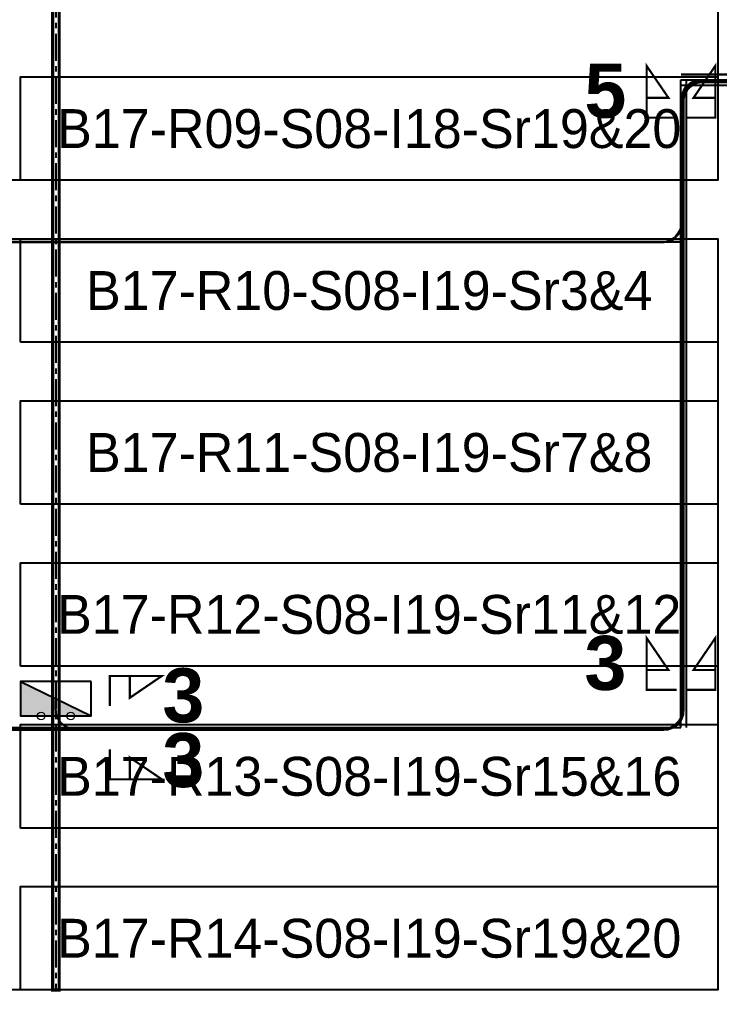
# Model space of a CAD drawing. Header units: metres. Extents: x 530603 to 531186, y 2673784 to 2674007.
# Drawn here: x 530829.48 to 530861.89, y 2673904.21 to 2673949.24 of the extents above; entities that cross this region are included whole.
import ezdxf
from ezdxf.enums import TextEntityAlignment as Align

# ---------------------------------------------------------------- set-up
doc = ezdxf.new("R2010")
doc.units = ezdxf.units.M
doc.linetypes.add('CENTER', pattern=[2, 1.25, -0.25, 0.25, -0.25])
for name, color, linetype in [('DC Trench BL-17', 40, 'Continuous'), ('E-Inverter Grouping', 2, 'Continuous'), ('Inverter Block-17', 7, 'Continuous'), ('LT Cable(AG) INV to LT Panel BL-17', 2, 'Continuous'), ('Messenger Wire-Block-17 (Master Path)', 30, 'Continuous'), ('Messenger Wire-Block-17 (MW Path)', 191, 'Continuous'), ('MMS Table Block-17', 8, 'Continuous'), ('Plan Line - DC BL-17', 40, 'Continuous'), ('Section Marking BL-17', 2, 'Continuous')]:
    doc.layers.add(name, color=color, linetype=linetype)
doc.layers.add('PILE', color=1, linetype='Continuous', lineweight=15)
doc.styles.add('BoldTextStyle', font='arialbd.ttf')
doc.styles.get("Standard").update_dxf_attribs({"font": 'Adani Regular.ttf'})

# ---------------------------------------------------------------- blocks, each defined once
blk = doc.blocks.new('MMS Table (32.292 x 4.788)')
at = {"color": 0}
blk.add_lwpolyline([(0, -0.002), (0, 4.786), (32.292, 4.786), (32.292, -0.002)], close=True, dxfattribs=at)
at = {"color": 7}
blk.add_attdef('ID1', text='', height=1.8, dxfattribs=at).set_placement((16.146, 2.392), align=Align.MIDDLE_CENTER)
blk = doc.blocks.new('Inverter Block')
h = blk.add_hatch(color=0)
h.dxf.hatch_style = 1
h.paths.add_polyline_path([(-1.456, 2.269), (-1.456, 0.846), (1.456, 0.846)])
at = {"color": 0}
blk.add_lwpolyline([(1.456, 2.269), (-1.456, 2.269), (-1.456, 0.846), (1.456, 0.846)], close=True, dxfattribs=at)
blk.add_lwpolyline([(-1.456, 2.269), (1.456, 0.846)], dxfattribs=at)
at = {"layer": 'PILE'}
for centre in [(-0.613, 0.846), (0.613, 0.846)]:
    blk.add_circle(centre, 0.156, dxfattribs=at)
at = {"color": 7}
blk.add_attdef('ID', (-1.456, 3.006), '', height=1.8, dxfattribs=at)

msp = doc.modelspace()

# ---------------------------------------------------------------- linework, layer by layer
at = {"layer": 'DC Trench BL-17', "color": 40, "const_width": 0.15}
msp.add_lwpolyline([(530831.315, 2673976.577), (530831.015, 2673976.577), (530831.015, 2673904.289), (530831.315, 2673904.289)], close=True, dxfattribs=at)
at = {"layer": 'E-Inverter Grouping', "color": 3}
for points in [[(530861.819, 2673941.789), (530797.135, 2673941.789), (530797.135, 2673976.577), (530861.819, 2673976.577)], [(530861.819, 2673904.289), (530797.135, 2673904.289), (530797.135, 2673939.077), (530861.819, 2673939.077)]]:
    msp.add_lwpolyline(points, close=True, dxfattribs=at)
at = {"layer": 'LT Cable(AG) INV to LT Panel BL-17'}
for points in [[(530886.959, 2673926.677), (530884.495, 2673926.677, -0.171201), (530883.931, 2673926.876), (530882.692, 2673927.875, 0.171201), (530882.127, 2673928.074), (530876.028, 2673928.074, -0.414214), (530875.128, 2673928.974), (530875.128, 2673940.041, -0.012655), (530875.129, 2673940.087), (530875.187, 2673941.226, 0.012655), (530875.188, 2673941.271), (530875.188, 2673945.5, 0.414214), (530874.288, 2673946.4), (530861.046, 2673946.4, 0.414214), (530860.146, 2673945.5), (530860.146, 2673939.8, -0.414214), (530859.246, 2673938.9), (530670.106, 2673938.9, -0.414214), (530669.206, 2673939.8), (530669.206, 2673940.19)], [(530889.116, 2673926.602), (530884.495, 2673926.602, -0.171201), (530883.931, 2673926.801), (530882.692, 2673927.8, 0.171201), (530882.127, 2673927.999), (530875.953, 2673927.999, -0.414214), (530875.053, 2673928.899), (530875.053, 2673940.043, -0.012655), (530875.054, 2673940.089), (530875.112, 2673941.228, 0.012655), (530875.113, 2673941.273), (530875.113, 2673945.425, 0.414214), (530874.213, 2673946.325), (530861.121, 2673946.325, 0.414214), (530860.221, 2673945.425), (530860.221, 2673917.225, -0.414214), (530859.321, 2673916.325), (530670.106, 2673916.325, -0.414214), (530669.206, 2673917.225), (530669.206, 2673917.69)], [(530886.959, 2673926.702), (530884.495, 2673926.702, -0.171201), (530883.931, 2673926.901), (530882.692, 2673927.9, 0.171201), (530882.127, 2673928.099), (530876.053, 2673928.099, -0.414214), (530875.153, 2673928.999), (530875.153, 2673940.041, -0.012655), (530875.154, 2673940.086), (530875.212, 2673941.225, 0.012655), (530875.213, 2673941.271), (530875.213, 2673945.525, 0.414214), (530874.313, 2673946.425), (530861.021, 2673946.425, 0.414214), (530860.121, 2673945.525), (530860.121, 2673939.825, -0.414214), (530859.221, 2673938.925), (530767.282, 2673938.925, -0.414214), (530766.382, 2673939.825), (530766.382, 2673940.19)], [(530889.116, 2673926.627), (530884.495, 2673926.627, -0.171201), (530883.931, 2673926.826), (530882.692, 2673927.825, 0.171201), (530882.127, 2673928.024), (530875.978, 2673928.024, -0.414214), (530875.078, 2673928.924), (530875.078, 2673940.043, -0.012655), (530875.079, 2673940.088), (530875.137, 2673941.227, 0.012655), (530875.138, 2673941.272), (530875.138, 2673945.45, 0.414214), (530874.238, 2673946.35), (530861.096, 2673946.35, 0.414214), (530860.196, 2673945.45), (530860.196, 2673917.25, -0.414214), (530859.296, 2673916.35), (530767.282, 2673916.35, -0.414214), (530766.382, 2673917.25), (530766.382, 2673917.69)], [(530889.116, 2673926.652), (530884.495, 2673926.652, -0.171201), (530883.931, 2673926.851), (530882.692, 2673927.85, 0.171201), (530882.127, 2673928.049), (530876.003, 2673928.049, -0.414214), (530875.103, 2673928.949), (530875.103, 2673940.042, -0.012655), (530875.104, 2673940.087), (530875.162, 2673941.226, 0.012655), (530875.163, 2673941.272), (530875.163, 2673945.475, 0.414214), (530874.263, 2673946.375), (530861.071, 2673946.375, 0.414214), (530860.171, 2673945.475), (530860.171, 2673917.275, -0.414214), (530859.271, 2673916.375), (530832.066, 2673916.375, -0.414214), (530831.166, 2673917.275), (530831.166, 2673917.69)]]:
    msp.add_lwpolyline(points, format="xyb", dxfattribs=at)
at = {"layer": 'Messenger Wire-Block-17 (Master Path)'}
for points in [[(530860.108, 2673946.437), (530875.225, 2673946.437)], [(530860.108, 2673916.437), (530860.108, 2673946.437)], [(530667.567, 2673938.937), (530860.108, 2673938.937)], [(530667.567, 2673916.437), (530860.108, 2673916.437)]]:
    msp.add_lwpolyline(points, dxfattribs=at)
at = {"layer": 'Messenger Wire-Block-17 (MW Path)', "const_width": 0.1}
for points in [[(530860.108, 2673946.687), (530875.225, 2673946.687)], [(530860.358, 2673916.437), (530860.358, 2673946.437)], [(530860.108, 2673946.187), (530875.225, 2673946.187)], [(530667.567, 2673938.937), (530860.108, 2673938.937)], [(530667.567, 2673916.437), (530860.108, 2673916.437)]]:
    msp.add_lwpolyline(points, dxfattribs=at)
at = {"layer": 'Plan Line - DC BL-17', "color": 6, "linetype": 'CENTER'}
msp.add_lwpolyline([(530831.166, 2673976.577), (530831.166, 2673904.289)], dxfattribs=at)
at = {"layer": 'Section Marking BL-17', "color": 94, "lineweight": 35, "true_color": 0x00a500, "const_width": 0.1}
for points in [[(530859.908, 2673944.687), (530858.518, 2673944.687), (530858.518, 2673947.087), (530859.528, 2673945.607), (530858.518, 2673945.607)], [(530860.308, 2673944.687), (530861.698, 2673944.687), (530861.698, 2673947.087), (530860.688, 2673945.607), (530861.698, 2673945.607)], [(530859.908, 2673918.187), (530858.518, 2673918.187), (530858.518, 2673920.587), (530859.528, 2673919.107), (530858.518, 2673919.107)], [(530860.308, 2673918.187), (530861.698, 2673918.187), (530861.698, 2673920.587), (530860.688, 2673919.107), (530861.698, 2673919.107)], [(530833.666, 2673917.437), (530833.666, 2673918.827), (530836.066, 2673918.827), (530834.586, 2673917.817), (530834.586, 2673918.827)], [(530833.666, 2673915.437), (530833.666, 2673914.047), (530836.066, 2673914.047), (530834.586, 2673915.057), (530834.586, 2673914.047)]]:
    msp.add_lwpolyline(points, dxfattribs=at)

# ---------------------------------------------------------------- block references
at = {"layer": 'Inverter Block-17'}
ref = msp.add_blockref('Inverter Block', (530831.166, 2673916.025), dxfattribs=dict(at, xscale=1.124999999976148, yscale=1.124999999976148, zscale=1.124999999976148))
ref.add_attrib('ID', 'B17-I19-ASB07', (530807.815, 2673916.906), dxfattribs={"layer": '0', "color": 7, "height": 2.025})
at = {"layer": 'MMS Table Block-17'}
for p, values in [((530829.527, 2673941.791), {'ID1': 'B17-R09-S08-I18-Sr19&20'}), ((530829.527, 2673934.291), {'ID1': 'B17-R10-S08-I19-Sr3&4'}), ((530829.527, 2673926.791), {'ID1': 'B17-R11-S08-I19-Sr7&8'}), ((530829.527, 2673919.291), {'ID1': 'B17-R12-S08-I19-Sr11&12'}), ((530829.527, 2673911.791), {'ID1': 'B17-R13-S08-I19-Sr15&16'}), ((530829.527, 2673904.291), {'ID1': 'B17-R14-S08-I19-Sr19&20'})]:
    msp.add_blockref('MMS Table (32.292 x 4.788)', p, dxfattribs=at).add_auto_attribs(values)

# ---------------------------------------------------------------- texts
at = {"layer": 'Section Marking BL-17', "color": 94, "true_color": 0x00a500, "style": 'BoldTextStyle'}
for s, p in [('5', (530856.608, 2673945.937)), ('3', (530856.608, 2673919.437)), ('3', (530837.066, 2673917.937)), ('3', (530837.066, 2673914.937))]:
    msp.add_text(s, height=2.5, dxfattribs=at).set_placement(p, align=Align.MIDDLE_CENTER)

doc.saveas('drawing.dxf')
